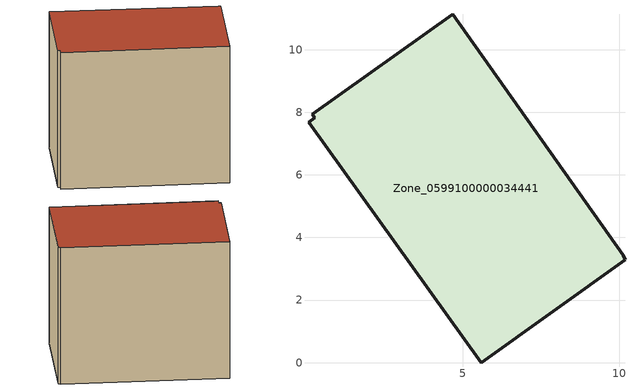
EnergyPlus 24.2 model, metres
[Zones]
Zone_0599100000034441
 floor ground (C_G): 4.68,11.13 10.13,3.42 10.19,3.28 5.6,0 0.08,7.68 0.28,7.83 0.2,7.93 z0
 wall outside (C_F): 0.2,7.93 0.28,7.83 0.08,7.68 5.6,0 10.19,3.28 10.13,3.42 4.68,11.13 0.2,7.93 z0:8.29
 roof outside (C_R): 10.13,3.42 4.68,11.13 0.2,7.93 0.28,7.83 0.08,7.68 5.6,0 10.19,3.28 z8.29
[BUILDING]
Pand.0599100000034441: North Axis=0; Terrain=City; Loads Convergence Tolerance Value=0.04; Temperature Convergence Tolerance Value=0.4; Solar Distribution=FullExterior; Maximum Number of Warmup Days=25; Minimum Number of Warmup Days=1
[Site:Location]
Rotterdam.The.Hague.AP_ZH_NLD Design_Conditions: Latitude=51.96; Longitude=4.45; Time Zone=1; Elevation=-4.5
[SITE:GROUNDTEMPERATURE:BUILDINGSURFACE]
18, 18, 18, 18, 18, 18, 18, 18, 18, 18, 18, 18
[MATERIAL] Thermal Absorptance=0.9; Solar Absorptance=0.7; Visible Absorptance=0.7
Name | Roughness | Thickness | Conductivity | Density | Specific Heat
G.TI.1975-1991 | MediumSmooth | 0.15 | 0.288461 | 540 | 1210
F.TI.1975-1991 | Rough | 0.3 | 0.230769 | 1920 | 840
R.TI.1975-1991 | MediumRough | 0.2 | 0.153846 | 1500 | 1000
[CONSTRUCTION]
C_G: G.TI.1975-1991
C_F: F.TI.1975-1991
C_R: R.TI.1975-1991
[ZONE]
Zone_0599100000034441: Type=1; Multiplier=1; Ceiling Height=Autocalculate; Volume=Autocalculate; Floor Area=autocalculate; Part of Total Floor Area=Yes
[ZONEINFILTRATION:DESIGNFLOWRATE]
Infil_Zone_0599100000034441: Zone or ZoneList or Space or SpaceList=Zone_0599100000034441; Schedule=AlwaysOn; Design Flow Rate Calculation Method=Flow/Area; Flow Rate per Floor Area=0.003; Constant Term Coefficient=1; Temperature Term Coefficient=0; Velocity Term Coefficient=0; Velocity Squared Term Coefficient=0
[HVACTEMPLATE:ZONE:IDEALLOADSAIRSYSTEM]
Zone_0599100000034441: Maximum Heating Supply Air Temperature=50; Minimum Cooling Supply Air Temperature=13; Maximum Heating Supply Air Humidity Ratio=0.0156; Minimum Cooling Supply Air Humidity Ratio=0.0077; Heating Limit=NoLimit; Cooling Limit=NoLimit; Dehumidification Control Type=ConstantSensibleHeatRatio; Cooling Sensible Heat Ratio=0.7; Dehumidification Setpoint=60; Humidification Control Type=None; Humidification Setpoint=30; Outdoor Air Method=None; Outdoor Air Flow Rate per Person=0.00944; Outdoor Air Flow Rate per Zone Floor Area=0; Outdoor Air Flow Rate per Zone=0; Demand Controlled Ventilation Type=None; Outdoor Air Economizer Type=NoEconomizer; Heat Recovery Type=None; Sensible Heat Recovery Effectiveness=0.7; Latent Heat Recovery Effectiveness=0.65
[ZONECONTROL:THERMOSTAT]
ThermostatControl_Zone_0599100000034441: Zone or ZoneList=Zone_0599100000034441; Control Type Schedule=DualSetpointControlType; Control 1=Thermostat_Zone_0599100000034441; Temperature Difference Between Cutout And Setpoint=0
[THERMOSTATSETPOINT:DUALSETPOINT]
Thermostat_Zone_0599100000034441: Heating Setpoint Temperature Schedule=HeatingSetpoint_Zone_0599100000034441; Cooling Setpoint Temperature Schedule=CoolingSetpoint_Zone_0599100000034441
[SCHEDULE:COMPACT]
HeatingSetpoint_Zone_0599100000034441: Through: 12/31, For: AllDays, Until: 24:00, 21
CoolingSetpoint_Zone_0599100000034441: Through: 12/31, For: AllDays, Until: 24:00, 24
DualSetpointControlType: Through: 12/31, For: AllDays, Until: 24:00, 4
AlwaysOn: Through: 12/31, For: AllDays, Until: 24:00, 1
